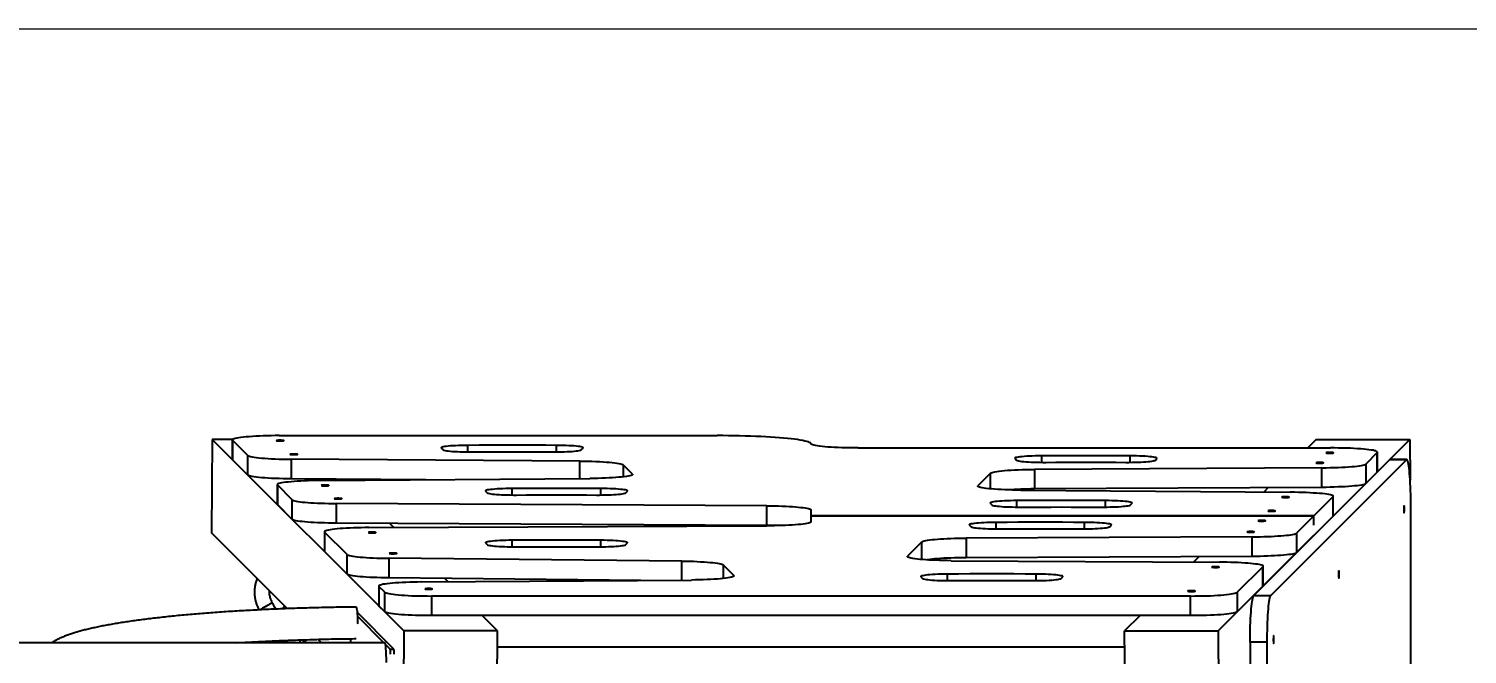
# Model space of a CAD drawing. Header units: millimetres. Extents: x -5052 to 3913, y -2721 to 2583.
# Drawn here: x 942 to 2474, y 416 to 1083 of the extents above; entities that cross this region are included whole.
import ezdxf

# ---------------------------------------------------------------- set-up
doc = ezdxf.new("R2010")
doc.units = ezdxf.units.MM
for name, color, linetype in [('DIKOM_ОБЪЕКТ', 7, 'Continuous'), ('DIKOM_РАЗМЕР_ЗОНА', 7, 'Continuous'), ('DIKOM_РАЗМЕР_ОБЪЕКТА', 7, 'Continuous')]:
    doc.layers.add(name, color=color, linetype=linetype)
doc.styles.add('style1', font='arial.ttf', dxfattribs={"width": 0.8})
doc.dimstyles.new('1-50', dxfattribs={"dimtxt": 300, "dimasz": 200, "dimexe": 100, "dimexo": 0, "dimgap": 100, "dimtad": 1, "dimdec": 0, "dimtxsty": 'style1', "dimcen": 0, "dimclrd": 7, "dimclre": 7, "dimadec": 1, "dimazin": 2, "dimtfac": 1, "dimtdec": 0, "dimtmove": 0, "dimatfit": 3, "dimfxl": 0, "dimlwd": 25, "dimlwe": 18, "dimarcsym": 0})

# ---------------------------------------------------------------- blocks, each defined once
blk = doc.blocks.new('*D2')
at = {"layer": 'Defpoints', "color": 0, "transparency": 16777216}
for p in [(455.8, 1082.7), (2412.7, -630.3), (3072.2, -630.3)]:
    blk.add_point(p, dxfattribs=at)
at = {"layer": 'DIKOM_РАЗМЕР_ОБЪЕКТА', "color": 7, "lineweight": 18, "transparency": 16777216}
for p, q in [((455.8, 1082.7), (3172.2, 1082.7)), ((2412.7, -630.3), (3172.2, -630.3))]:
    blk.add_line(p, q, dxfattribs=at)
at = {"layer": 'DIKOM_РАЗМЕР_ОБЪЕКТА', "color": 7, "lineweight": 25, "transparency": 16777216}
blk.add_line((3072.2, 882.7), (3072.2, -430.3), dxfattribs=at)
at = {"layer": 'DIKOM_РАЗМЕР_ОБЪЕКТА', "color": 7, "transparency": 16777216}
for points in [[(3038.9, 882.7), (3105.5, 882.7), (3072.2, 1082.7)], [(3038.9, -430.3), (3105.5, -430.3), (3072.2, -630.3)]]:
    blk.add_solid(points, dxfattribs=at)
at = {"layer": 'DIKOM_РАЗМЕР_ОБЪЕКТА', "color": 0, "transparency": 16777216, "insert": (2819, 226.2), "char_height": 300, "attachment_point": 5, "rotation": 90, "style": 'style1'}
blk.add_mtext('1700', dxfattribs=at)
blk = doc.blocks.new('*D3')
at = {"layer": 'Defpoints', "color": 0, "transparency": 16777216}
for p in [(-4246.9, 762), (3912.7, 255.5), (3912.7, -2621.2)]:
    blk.add_point(p, dxfattribs=at)
at = {"layer": 'DIKOM_РАЗМЕР_ЗОНА', "color": 7, "lineweight": 18, "transparency": 16777216}
for p, q in [((-4246.9, 762), (-4246.9, -2721.2)), ((3912.7, 255.5), (3912.7, -2721.2))]:
    blk.add_line(p, q, dxfattribs=at)
at = {"layer": 'DIKOM_РАЗМЕР_ЗОНА', "color": 7, "lineweight": 25, "transparency": 16777216}
blk.add_line((-4046.9, -2621.2), (3712.7, -2621.2), dxfattribs=at)
at = {"layer": 'DIKOM_РАЗМЕР_ЗОНА', "color": 7, "transparency": 16777216}
for points in [[(-4046.9, -2587.9), (-4046.9, -2654.6), (-4246.9, -2621.2)], [(3712.7, -2587.9), (3712.7, -2654.6), (3912.7, -2621.2)]]:
    blk.add_solid(points, dxfattribs=at)
at = {"layer": 'DIKOM_РАЗМЕР_ЗОНА', "color": 0, "transparency": 16777216, "insert": (-167.1, -2368.1), "char_height": 300, "attachment_point": 5, "style": 'style1'}
blk.add_mtext('8160', dxfattribs=at)

msp = doc.modelspace()

# ---------------------------------------------------------------- linework, layer by layer
at = {"layer": 'DIKOM_ОБЪЕКТ'}
for p, q in [((1137.4, 645), (1136.7, 545.4)), ((1341.5, 441), (1137.4, 645)), ((1159, 645), (1137.4, 645)), ((1158.8, 644.7), (1158.8, 623.8)), ((1175.4, 627.9), (1159, 644.3)), ((1159, 644.3), (1159, 623.4)), ((1208.8, 649.1), (1675.1, 649.1)), ((2412.7, 645), (2208.7, 441)), ((2313.1, 645), (2304.1, 636)), ((2313.1, 645), (2412.7, 645)), ((2412.7, 645), (2413, 601.6)), ((1381.3, 635.9), (1383, 634.2)), ((1409.7, 631.8), (1409.7, 638.7)), ((1504, 631.8), (1504, 638.7)), ((1530.7, 634.2), (1532.4, 635.9)), ((1825.1, 636), (2328.2, 636)), ((2378, 631.3), (2365.7, 618.9)), ((2378, 610.3), (2378, 631.3)), ((2378.2, 610.7), (2378.2, 631.6)), ((1159, 623.4), (1158.8, 623.8)), ((1175.4, 607), (1159, 623.4)), ((1175.4, 607), (1175.4, 627.9)), ((1528.9, 622), (1221.6, 624)), ((1221.6, 624), (1221.6, 603)), ((1528.9, 603.4), (1528.9, 622)), ((1584.9, 608.2), (1575.1, 618)), ((1575.1, 618), (1575.1, 605.2)), ((1992.3, 624.8), (1993.9, 623)), ((2319.1, 614.9), (2012.9, 613.2)), ((2012.9, 613.2), (2012.9, 592.3)), ((2020.7, 620.6), (2020.7, 627.6)), ((2114.9, 620.6), (2114.9, 627.6)), ((2141.7, 623), (2143.3, 624.8)), ((2391.1, 623.4), (2246.5, 478.8)), ((2409.1, 623.4), (2264.5, 478.8)), ((2319.1, 594), (2319.1, 614.9)), ((2365.7, 618.9), (2365.7, 598)), ((2391.1, 623.4), (2391.5, 623.6)), ((2409.1, 623.4), (2391.1, 623.4)), ((2409.4, 623.6), (2391.5, 623.6)), ((1364.8, 602.1), (1221.6, 603)), ((1252.3, 601.3), (1539.4, 603.5)), ((1280.6, 601.5), (1279.4, 602.7)), ((1584.9, 607.4), (1584.9, 608.2)), ((1966.3, 609.2), (1952.8, 595.7)), ((1966.3, 592.3), (1966.3, 609.2)), ((2378, 610.3), (2365.7, 598)), ((2378.2, 610.7), (2378, 610.3)), ((1206.6, 596.9), (1206.6, 576)), ((1222.6, 580.8), (1206.8, 596.6)), ((1206.8, 596.6), (1206.8, 575.6)), ((1428.4, 590), (1430.1, 588.2)), ((1456.9, 585.9), (1456.9, 592.8)), ((1551.1, 585.9), (1551.1, 592.8)), ((1577.9, 588.2), (1579.5, 590)), ((1952.8, 595.7), (1952.8, 595)), ((1998.3, 591), (2285.4, 588.8)), ((2319.1, 594), (2012.9, 592.3)), ((2261.8, 593.7), (2257.1, 589)), ((2330.9, 584.1), (2310.4, 563.7)), ((2330.9, 563.2), (2330.9, 584.1)), ((2331.1, 563.6), (2331.1, 584.5)), ((1206.8, 575.6), (1206.6, 576)), ((1222.6, 559.8), (1206.8, 575.6)), ((1222.6, 559.8), (1222.6, 580.8)), ((1728.1, 574.4), (1269.4, 576.8)), ((1269.4, 576.8), (1269.4, 555.9)), ((1728.1, 553.4), (1728.1, 574.4)), ((1775.1, 563.7), (1775.1, 570)), ((1965.9, 577.1), (1967.5, 575.4)), ((1994.3, 573), (1994.3, 579.9)), ((2088.5, 573), (2088.5, 579.9)), ((2115.3, 575.4), (2116.9, 577.1)), ((2413.8, 371.3), (2413.8, 573.6)), ((1728.1, 553.4), (1269.4, 555.9)), ((1304.3, 551.1), (1727.6, 553)), ((1330.8, 551.2), (1326.5, 555.6)), ((2310.4, 563.7), (1775.1, 563.7)), ((1775.1, 563.6), (1775.1, 563.7)), ((1775.1, 557.3), (1775.1, 563.6)), ((1775.1, 563.6), (2310.4, 563.6)), ((1943.7, 553.8), (1945.4, 552.1)), ((1972.1, 549.7), (1972.1, 556.7)), ((2066.4, 549.7), (2066.4, 556.7)), ((2093.1, 552.1), (2094.8, 553.8)), ((2310.4, 563.6), (2292.1, 545.3)), ((2330.9, 563.2), (2292.1, 524.4)), ((2310.4, 553.7), (2310.4, 563.7)), ((2310.4, 553.7), (2310.4, 563.6)), ((2310.4, 553.7), (2310.4, 553.7)), ((2310.4, 553.7), (2310.4, 553.7)), ((2331.1, 563.6), (2330.9, 563.2)), ((1217.3, 464.8), (1136.7, 545.4)), ((1256.8, 546.8), (1256.8, 525.8)), ((1281, 522.4), (1257, 546.4)), ((1257, 546.4), (1257, 525.5)), ((1456.9, 530.7), (1456.9, 537.6)), ((1551.1, 530.7), (1551.1, 537.6)), ((2244.9, 541.3), (1940.3, 540)), ((1940.3, 540), (1940.3, 519)), ((2244.9, 520.4), (2244.9, 541.3)), ((2292.1, 545.3), (2292.1, 524.4)), ((1281, 501.5), (1257, 525.5)), ((1281, 501.5), (1281, 522.4)), ((1428.4, 534.8), (1430.1, 533.1)), ((1577.9, 533.1), (1579.5, 534.8)), ((1893, 536), (1877.7, 520.7)), ((1893, 517.1), (1893, 536)), ((1637.3, 515.4), (1325.3, 518.4)), ((1325.3, 518.4), (1325.3, 497.5)), ((1637.3, 495.3), (1637.3, 515.4)), ((1693, 500.1), (1681.6, 511.5)), ((1681.6, 511.5), (1681.6, 496.9)), ((1877.7, 520.7), (1877.7, 519.9)), ((1924.2, 515.9), (2209.9, 514.3)), ((2244.9, 520.4), (1940.3, 519)), ((2188.2, 520.2), (2182.5, 514.4)), ((2256.3, 509.5), (2229, 482.2)), ((2256.3, 488.6), (2256.3, 509.5)), ((2256.5, 489), (2256.5, 509.9)), ((1593.8, 494.9), (1325.3, 497.5)), ((1360.4, 493.2), (1647.6, 495.3)), ((1388.7, 493.4), (1385.1, 496.9)), ((1693, 499.3), (1693, 500.1)), ((1892, 498.8), (1893.6, 497)), ((1920.4, 494.6), (1920.4, 501.6)), ((2014.7, 494.6), (2014.7, 501.6)), ((2041.4, 497), (2043.1, 498.8)), ((1314.7, 488.8), (1314.7, 467.9)), ((1321.1, 482.2), (1314.9, 488.4)), ((1314.9, 488.4), (1314.9, 467.5)), ((1321.1, 461.3), (1321.1, 482.2)), ((2179.2, 478.2), (1371, 478.2)), ((1371, 478.2), (1371, 457.3)), ((2179.2, 457.3), (2179.2, 478.2)), ((2256.3, 488.6), (2229, 461.3)), ((2229, 482.2), (2229, 461.3)), ((2246.5, 478.8), (2264.5, 478.8)), ((1330.8, 421.6), (1291.7, 461)), ((1314.9, 467.5), (1314.7, 467.9)), ((1321.1, 461.3), (1314.9, 467.5)), ((1320.1, 428.4), (1292, 456.7)), ((2179.2, 457.3), (1371, 457.3)), ((1441.1, 441), (1424.7, 457.3)), ((2125.4, 457.3), (2109, 441)), ((1199.9, 430.3), (1200.3, 428.4)), ((1253.7, 428.4), (1250, 432.1)), ((1252.3, 428.4), (1252.7, 429.4)), ((1284.5, 432.7), (1284.5, 429.2)), ((1284.5, 429.2), (1284.5, 428.4)), ((1341.5, 441), (1340.7, 341.3)), ((1441.1, 441), (1341.5, 441)), ((1440.4, 341.3), (1441.1, 441)), ((2109.8, 341.3), (2109, 441)), ((2109, 441), (2208.7, 441)), ((2208.7, 441), (2209.4, 341.3)), ((2260.5, 429), (2242.6, 429)), ((2242.6, 429), (2242.6, 310.4)), ((2260.5, 429), (2260.5, 310.4)), ((1321.1, 428.4), (-1655.3, 428.4)), ((1326.9, 421.6), (1321.8, 426.7)), ((1326.9, 421.6), (1330.8, 421.6)), ((2109.2, 423.9), (1441, 423.9))]:
    msp.add_line(p, q, dxfattribs=at)
at = {"layer": 'DIKOM_ОБЪЕКТ', "flags": 128}
for points in [[(1208.8, 649.1), (1204.5, 649.1), (1200.2, 649), (1195.9, 648.9), (1191.8, 648.8), (1187.7, 648.7), (1183.9, 648.5), (1180.2, 648.3), (1176.7, 648), (1173.5, 647.8), (1170.6, 647.5), (1167.9, 647.2), (1165.6, 646.9), (1163.5, 646.6), (1161.9, 646.2), (1160.6, 645.8), (1159.6, 645.5), (1159, 645.1), (1158.8, 644.7), (1159, 644.3)], [(1205.7, 643.8), (1205.9, 643.7), (1206.4, 643.6), (1207.2, 643.6), (1208.3, 643.5), (1209.4, 643.5), (1210.6, 643.5), (1211.7, 643.5), (1212.7, 643.6), (1213.3, 643.7), (1213.7, 643.8), (1213.7, 643.9), (1213.3, 644), (1212.7, 644.1), (1211.7, 644.1), (1210.6, 644.2), (1209.4, 644.2), (1208.3, 644.2), (1207.2, 644.1), (1206.4, 644), (1205.9, 643.9), (1205.7, 643.8)], [(1775.1, 640.4), (1774.9, 640.9), (1774.4, 641.4), (1773.4, 641.9), (1772.2, 642.4), (1770.6, 642.9), (1768.6, 643.4), (1766.3, 643.9), (1763.6, 644.4), (1760.7, 644.9), (1757.4, 645.3), (1753.8, 645.7), (1749.9, 646.1), (1745.8, 646.5), (1741.4, 646.9), (1736.8, 647.2), (1731.9, 647.5), (1726.8, 647.8), (1721.6, 648.1), (1716.1, 648.3), (1710.5, 648.5), (1704.8, 648.7), (1699, 648.8), (1693.1, 648.9), (1687.1, 649), (1681.1, 649.1), (1675.1, 649.1)], [(1220.4, 629.2), (1220.5, 629.1), (1221.1, 629), (1221.9, 628.9), (1222.9, 628.9), (1224.1, 628.9), (1225.2, 628.9), (1226.4, 628.9), (1227.3, 629), (1228, 629), (1228.3, 629.1), (1228.3, 629.3), (1228, 629.4), (1227.3, 629.4), (1226.4, 629.5), (1225.2, 629.5), (1224.1, 629.5), (1222.9, 629.5), (1221.9, 629.5), (1221.1, 629.4), (1220.5, 629.3), (1220.4, 629.2)], [(1409.7, 638.7), (1406.3, 638.7), (1403, 638.6), (1399.7, 638.5), (1396.6, 638.4), (1393.7, 638.2), (1391.1, 638.1), (1388.7, 637.8), (1386.5, 637.6), (1384.8, 637.4), (1383.3, 637.1), (1382.2, 636.8), (1381.5, 636.5), (1381.2, 636.2), (1381.3, 635.9)], [(1383, 634.2), (1383.4, 633.9), (1384.2, 633.6), (1385.4, 633.3), (1386.9, 633.1), (1388.6, 632.8), (1390.7, 632.6), (1393.1, 632.4), (1395.7, 632.2), (1398.5, 632.1), (1401.4, 632), (1404.6, 631.9), (1407.8, 631.8), (1411, 631.8), (1414.3, 631.8)], [(1504, 638.7), (1492.2, 638.8), (1480.4, 638.8), (1468.6, 638.8), (1456.9, 638.8), (1445.1, 638.8), (1433.3, 638.8), (1421.5, 638.8), (1409.7, 638.7)], [(1414.3, 631.8), (1425, 631.8), (1435.6, 631.8), (1446.2, 631.9), (1456.9, 631.9), (1467.5, 631.9), (1478.1, 631.8), (1488.7, 631.8), (1499.4, 631.8)], [(1499.4, 631.8), (1502.7, 631.8), (1505.9, 631.8), (1509.1, 631.9), (1512.3, 632), (1515.2, 632.1), (1518, 632.2), (1520.6, 632.4), (1523, 632.6), (1525.1, 632.8), (1526.8, 633.1), (1528.3, 633.3), (1529.5, 633.6), (1530.3, 633.9), (1530.7, 634.2)], [(1532.4, 635.9), (1532.5, 636.2), (1532.2, 636.5), (1531.5, 636.8), (1530.4, 637.1), (1528.9, 637.4), (1527.2, 637.6), (1525, 637.8), (1522.6, 638.1), (1520, 638.2), (1517.1, 638.4), (1514, 638.5), (1510.7, 638.6), (1507.4, 638.7), (1504, 638.7)], [(1825.1, 636), (1820.7, 636), (1816.4, 636.1), (1812.1, 636.1), (1808, 636.3), (1803.9, 636.4), (1800.1, 636.6), (1796.4, 636.8), (1792.9, 637), (1789.7, 637.3), (1786.8, 637.6), (1784.1, 637.9), (1781.8, 638.2), (1779.8, 638.5), (1778.1, 638.9), (1776.8, 639.2), (1775.8, 639.6), (1775.3, 640), (1775.1, 640.4)], [(2323.4, 630.8), (2323.5, 630.7), (2324.1, 630.6), (2324.9, 630.5), (2325.9, 630.4), (2327.1, 630.4), (2328.3, 630.4), (2329.4, 630.5), (2330.3, 630.5), (2331, 630.6), (2331.3, 630.7), (2331.3, 630.8), (2331, 630.9), (2330.3, 631), (2329.4, 631.1), (2328.3, 631.1), (2327.1, 631.1), (2325.9, 631.1), (2324.9, 631), (2324.1, 631), (2323.5, 630.9), (2323.4, 630.8)], [(2378, 631.3), (2378.2, 631.6), (2378, 632), (2377.5, 632.4), (2376.5, 632.8), (2375.2, 633.1), (2373.5, 633.5), (2371.5, 633.8), (2369.2, 634.1), (2366.5, 634.4), (2363.6, 634.7), (2360.4, 635), (2356.9, 635.2), (2353.2, 635.4), (2349.4, 635.6), (2345.3, 635.7), (2341.2, 635.8), (2336.9, 635.9), (2332.6, 636), (2328.2, 636)], [(1175.4, 627.9), (1176, 627.6), (1177, 627.2), (1178.3, 626.8), (1180, 626.5), (1182, 626.1), (1184.4, 625.8), (1187.1, 625.5), (1190.1, 625.2), (1193.4, 625), (1196.9, 624.7), (1200.7, 624.5), (1204.6, 624.3), (1208.7, 624.2), (1212.9, 624.1), (1217.2, 624), (1221.6, 624)], [(1528.9, 622), (1533.3, 622), (1537.6, 621.9), (1541.8, 621.8), (1545.9, 621.6), (1549.8, 621.5), (1553.6, 621.3), (1557.1, 621), (1560.3, 620.8), (1563.3, 620.5), (1566, 620.2), (1568.4, 619.9), (1570.5, 619.5), (1572.2, 619.2), (1573.5, 618.8), (1574.5, 618.4), (1575.1, 618)], [(1966.3, 609.2), (1966.9, 609.6), (1967.8, 610), (1969.2, 610.3), (1970.9, 610.7), (1973, 611), (1975.4, 611.4), (1978.1, 611.7), (1981.1, 611.9), (1984.4, 612.2), (1988, 612.4), (1991.8, 612.6), (1995.7, 612.8), (1999.8, 613), (2004.1, 613.1), (2008.4, 613.1), (2012.9, 613.2)], [(2020.7, 627.6), (2017.3, 627.6), (2013.9, 627.5), (2010.7, 627.4), (2007.6, 627.3), (2004.7, 627.1), (2002, 626.9), (1999.6, 626.7), (1997.5, 626.5), (1995.7, 626.2), (1994.2, 625.9), (1993.2, 625.7), (1992.5, 625.4), (1992.2, 625.1), (1992.3, 624.8)], [(1993.9, 623), (1994.3, 622.7), (1995.2, 622.5), (1996.3, 622.2), (1997.8, 621.9), (1999.6, 621.7), (2001.7, 621.5), (2004, 621.3), (2006.6, 621.1), (2009.4, 621), (2012.4, 620.8), (2015.5, 620.7), (2018.7, 620.7), (2022, 620.6), (2025.3, 620.6)], [(2114.9, 627.6), (2103.1, 627.6), (2091.3, 627.7), (2079.6, 627.7), (2067.8, 627.7), (2056, 627.7), (2044.2, 627.7), (2032.4, 627.6), (2020.7, 627.6)], [(2025.3, 620.6), (2035.9, 620.7), (2046.5, 620.7), (2057.1, 620.7), (2067.8, 620.7), (2078.4, 620.7), (2089, 620.7), (2099.7, 620.7), (2110.3, 620.6)], [(2110.3, 620.6), (2113.6, 620.6), (2116.9, 620.7), (2120.1, 620.7), (2123.2, 620.8), (2126.2, 621), (2129, 621.1), (2131.5, 621.3), (2133.9, 621.5), (2136, 621.7), (2137.8, 621.9), (2139.3, 622.2), (2140.4, 622.5), (2141.2, 622.7), (2141.7, 623)], [(2143.3, 624.8), (2143.4, 625.1), (2143.1, 625.4), (2142.4, 625.7), (2141.3, 625.9), (2139.9, 626.2), (2138.1, 626.5), (2136, 626.7), (2133.6, 626.9), (2130.9, 627.1), (2128, 627.3), (2124.9, 627.4), (2121.7, 627.5), (2118.3, 627.6), (2114.9, 627.6)], [(2312.7, 620.1), (2312.9, 620), (2313.4, 619.9), (2314.2, 619.9), (2315.3, 619.8), (2316.4, 619.8), (2317.6, 619.8), (2318.7, 619.8), (2319.7, 619.9), (2320.3, 620), (2320.7, 620.1), (2320.7, 620.2), (2320.3, 620.3), (2319.7, 620.4), (2318.7, 620.4), (2317.6, 620.5), (2316.4, 620.5), (2315.3, 620.5), (2314.2, 620.4), (2313.4, 620.3), (2312.9, 620.2), (2312.7, 620.1)], [(2319.1, 614.9), (2323.5, 614.9), (2327.8, 615), (2332.1, 615.1), (2336.2, 615.3), (2340.2, 615.4), (2344, 615.7), (2347.5, 615.9), (2350.8, 616.1), (2353.8, 616.4), (2356.6, 616.7), (2359, 617.1), (2361.1, 617.4), (2362.8, 617.7), (2364.1, 618.1), (2365.1, 618.5), (2365.7, 618.9)], [(2413.8, 573.6), (2413.8, 578), (2413.7, 582.3), (2413.6, 586.5), (2413.5, 590.7), (2413.4, 594.7), (2413.2, 598.6), (2413, 602.3), (2412.8, 605.7), (2412.5, 608.9), (2412.2, 611.9), (2411.9, 614.6), (2411.6, 616.9), (2411.3, 618.9), (2410.9, 620.6), (2410.6, 621.9), (2410.2, 622.8), (2409.8, 623.4), (2409.4, 623.6), (2409.1, 623.4)], [(1221.6, 603), (1217.2, 603.1), (1212.9, 603.2), (1208.7, 603.3), (1204.6, 603.4), (1200.7, 603.6), (1196.9, 603.8), (1193.4, 604), (1190.1, 604.3), (1187.1, 604.6), (1184.4, 604.9), (1182, 605.2), (1180, 605.5), (1178.3, 605.9), (1177, 606.3), (1176, 606.6), (1175.4, 607)], [(1252.3, 601.3), (1248, 601.2), (1243.7, 601.2), (1239.5, 601), (1235.5, 600.9), (1231.6, 600.7), (1228, 600.5), (1224.5, 600.3), (1221.3, 600), (1218.3, 599.7), (1215.7, 599.4), (1213.3, 599.1), (1211.3, 598.8), (1209.6, 598.4), (1208.3, 598.1), (1207.4, 597.7), (1206.8, 597.3), (1206.6, 596.9), (1206.8, 596.6)], [(1584.9, 608.2), (1585.1, 607.8), (1584.9, 607.4), (1584.3, 607), (1583.4, 606.7), (1582.1, 606.3), (1580.4, 606), (1578.4, 605.6), (1576, 605.3), (1573.4, 605), (1570.4, 604.7), (1567.2, 604.5), (1563.8, 604.2), (1560.1, 604), (1556.2, 603.9), (1552.2, 603.7), (1548, 603.6), (1543.8, 603.5), (1539.4, 603.5)], [(2365.7, 598), (2365.1, 597.6), (2364.1, 597.2), (2362.8, 596.8), (2361.1, 596.5), (2359, 596.1), (2356.6, 595.8), (2353.8, 595.5), (2350.8, 595.2), (2347.5, 595), (2344, 594.7), (2340.2, 594.5), (2336.2, 594.4), (2332.1, 594.2), (2327.8, 594.1), (2323.5, 594), (2319.1, 594)], [(1253.5, 596.1), (1253.7, 595.9), (1254.2, 595.9), (1255, 595.8), (1256, 595.7), (1257.2, 595.7), (1258.4, 595.7), (1259.5, 595.8), (1260.4, 595.8), (1261.1, 595.9), (1261.5, 596), (1261.5, 596.1), (1261.1, 596.2), (1260.4, 596.3), (1259.5, 596.4), (1258.4, 596.4), (1257.2, 596.4), (1256, 596.4), (1255, 596.3), (1254.2, 596.2), (1253.7, 596.2), (1253.5, 596.1)], [(1267.5, 582), (1267.7, 581.9), (1268.2, 581.8), (1269, 581.7), (1270.1, 581.7), (1271.2, 581.7), (1272.4, 581.7), (1273.5, 581.7), (1274.5, 581.8), (1275.1, 581.9), (1275.5, 582), (1275.5, 582.1), (1275.1, 582.2), (1274.5, 582.3), (1273.5, 582.3), (1272.4, 582.4), (1271.2, 582.4), (1270.1, 582.3), (1269, 582.3), (1268.2, 582.2), (1267.7, 582.1), (1267.5, 582)], [(1456.9, 592.8), (1453.4, 592.8), (1450.1, 592.7), (1446.8, 592.6), (1443.8, 592.5), (1440.9, 592.3), (1438.2, 592.1), (1435.8, 591.9), (1433.7, 591.7), (1431.9, 591.4), (1430.4, 591.2), (1429.4, 590.9), (1428.7, 590.6), (1428.4, 590.3), (1428.4, 590)], [(1430.1, 588.2), (1430.5, 588), (1431.3, 587.7), (1432.5, 587.4), (1434, 587.2), (1435.8, 586.9), (1437.9, 586.7), (1440.2, 586.5), (1442.8, 586.3), (1445.6, 586.2), (1448.6, 586), (1451.7, 585.9), (1454.9, 585.9), (1458.2, 585.8), (1461.4, 585.8)], [(1551.1, 592.8), (1539.3, 592.8), (1527.5, 592.9), (1515.8, 592.9), (1504, 592.9), (1492.2, 592.9), (1480.4, 592.9), (1468.6, 592.8), (1456.9, 592.8)], [(1461.4, 585.8), (1472.1, 585.9), (1482.7, 585.9), (1493.3, 585.9), (1504, 585.9), (1514.6, 585.9), (1525.2, 585.9), (1535.9, 585.9), (1546.5, 585.8)], [(1546.5, 585.8), (1549.8, 585.8), (1553.1, 585.9), (1556.3, 585.9), (1559.4, 586), (1562.3, 586.2), (1565.1, 586.3), (1567.7, 586.5), (1570.1, 586.7), (1572.2, 586.9), (1574, 587.2), (1575.4, 587.4), (1576.6, 587.7), (1577.4, 588), (1577.9, 588.2)], [(1579.5, 590), (1579.6, 590.3), (1579.3, 590.6), (1578.6, 590.9), (1577.5, 591.2), (1576.1, 591.4), (1574.3, 591.7), (1572.2, 591.9), (1569.8, 592.1), (1567.1, 592.3), (1564.2, 592.5), (1561.1, 592.6), (1557.9, 592.7), (1554.5, 592.8), (1551.1, 592.8)], [(1998.3, 591), (1993.9, 591), (1989.7, 591.1), (1985.5, 591.2), (1981.5, 591.4), (1977.6, 591.6), (1973.9, 591.8), (1970.5, 592), (1967.2, 592.3), (1964.3, 592.5), (1961.6, 592.8), (1959.3, 593.2), (1957.3, 593.5), (1955.6, 593.8), (1954.3, 594.2), (1953.4, 594.6), (1952.8, 595), (1952.6, 595.3), (1952.8, 595.7)], [(2276.2, 583.6), (2276.4, 583.5), (2276.9, 583.4), (2277.7, 583.3), (2278.7, 583.3), (2279.9, 583.2), (2281.1, 583.2), (2282.2, 583.3), (2283.1, 583.3), (2283.8, 583.4), (2284.1, 583.5), (2284.1, 583.6), (2283.8, 583.7), (2283.1, 583.8), (2282.2, 583.9), (2281.1, 583.9), (2279.9, 583.9), (2278.7, 583.9), (2277.7, 583.9), (2276.9, 583.8), (2276.4, 583.7), (2276.2, 583.6)], [(2330.9, 584.1), (2331.1, 584.5), (2330.9, 584.9), (2330.3, 585.2), (2329.4, 585.6), (2328.1, 586), (2326.4, 586.3), (2324.4, 586.7), (2322, 587), (2319.4, 587.3), (2316.4, 587.6), (2313.2, 587.8), (2309.7, 588), (2306.1, 588.2), (2302.2, 588.4), (2298.2, 588.6), (2294, 588.7), (2289.7, 588.8), (2285.4, 588.8)], [(1222.6, 580.8), (1223.1, 580.4), (1224, 580), (1225.3, 579.7), (1226.8, 579.4), (1228.7, 579), (1230.9, 578.7), (1233.3, 578.4), (1236.1, 578.1), (1239.1, 577.9), (1242.3, 577.7), (1245.7, 577.5), (1249.4, 577.3), (1253.2, 577.1), (1257.1, 577), (1261.1, 576.9), (1265.2, 576.8), (1269.4, 576.8)], [(1728.1, 574.4), (1732.3, 574.3), (1736.4, 574.3), (1740.4, 574.2), (1744.4, 574), (1748.2, 573.9), (1751.8, 573.7), (1755.3, 573.5), (1758.5, 573.3), (1761.5, 573), (1764.2, 572.7), (1766.7, 572.4), (1768.9, 572.1), (1770.7, 571.8), (1772.3, 571.4), (1773.5, 571.1), (1774.4, 570.7), (1774.9, 570.4), (1775.1, 570)], [(1994.3, 579.9), (1990.9, 579.9), (1987.5, 579.8), (1984.3, 579.7), (1981.2, 579.6), (1978.3, 579.4), (1975.6, 579.2), (1973.2, 579), (1971.1, 578.8), (1969.3, 578.5), (1967.9, 578.3), (1966.8, 578), (1966.1, 577.7), (1965.8, 577.4), (1965.9, 577.1)], [(1967.5, 575.4), (1968, 575.1), (1968.8, 574.8), (1969.9, 574.5), (1971.4, 574.3), (1973.2, 574), (1975.3, 573.8), (1977.7, 573.6), (1980.2, 573.4), (1983, 573.3), (1986, 573.2), (1989.1, 573.1), (1992.3, 573), (1995.6, 573), (1998.9, 573)], [(2088.5, 579.9), (2076.8, 580), (2065, 580), (2053.2, 580), (2041.4, 580), (2029.6, 580), (2017.9, 580), (2006.1, 580), (1994.3, 579.9)], [(1998.9, 573), (2009.5, 573), (2020.2, 573), (2030.8, 573), (2041.4, 573.1), (2052.1, 573), (2062.7, 573), (2073.3, 573), (2083.9, 573)], [(2083.9, 573), (2087.2, 573), (2090.5, 573), (2093.7, 573.1), (2096.8, 573.2), (2099.8, 573.3), (2102.6, 573.4), (2105.2, 573.6), (2107.5, 573.8), (2109.6, 574), (2111.4, 574.3), (2112.9, 574.5), (2114, 574.8), (2114.9, 575.1), (2115.3, 575.4)], [(2116.9, 577.1), (2117, 577.4), (2116.7, 577.7), (2116, 578), (2115, 578.3), (2113.5, 578.5), (2111.7, 578.8), (2109.6, 579), (2107.2, 579.2), (2104.5, 579.4), (2101.6, 579.6), (2098.5, 579.7), (2095.3, 579.8), (2091.9, 579.9), (2088.5, 579.9)], [(2261.5, 568.9), (2261.7, 568.8), (2262.2, 568.7), (2263, 568.6), (2264, 568.6), (2265.2, 568.5), (2266.4, 568.5), (2267.5, 568.6), (2268.4, 568.6), (2269.1, 568.7), (2269.4, 568.8), (2269.4, 568.9), (2269.1, 569), (2268.4, 569.1), (2267.5, 569.2), (2266.4, 569.2), (2265.2, 569.2), (2264, 569.2), (2263, 569.2), (2262.2, 569.1), (2261.7, 569), (2261.5, 568.9)], [(2406.6, 574.8), (2406.5, 574.6), (2406.4, 574.1), (2406.3, 573.3), (2406.3, 572.2), (2406.2, 571.1), (2406.3, 569.9), (2406.3, 568.8), (2406.4, 567.8), (2406.4, 567.2), (2406.5, 566.8), (2406.6, 566.8), (2406.7, 567.2), (2406.8, 567.8), (2406.9, 568.8), (2406.9, 569.9), (2406.9, 571.1), (2406.9, 572.2), (2406.9, 573.3), (2406.8, 574.1), (2406.7, 574.6), (2406.6, 574.8)], [(1269.4, 555.9), (1265.2, 555.9), (1261.1, 556), (1257.1, 556.1), (1253.2, 556.2), (1249.4, 556.3), (1245.7, 556.5), (1242.3, 556.7), (1239.1, 557), (1236.1, 557.2), (1233.3, 557.5), (1230.9, 557.8), (1228.7, 558.1), (1226.8, 558.4), (1225.3, 558.8), (1224, 559.1), (1223.1, 559.5), (1222.6, 559.8)], [(1775.1, 557.3), (1774.9, 557), (1774.4, 556.6), (1773.5, 556.2), (1772.3, 555.9), (1770.7, 555.6), (1768.8, 555.2), (1766.6, 554.9), (1764.1, 554.6), (1761.3, 554.3), (1758.3, 554.1), (1755, 553.8), (1751.5, 553.6), (1747.9, 553.5), (1744, 553.3), (1740, 553.2), (1736, 553.1), (1731.8, 553), (1727.6, 553)], [(1741.3, 553.2), (1740.4, 553.2), (1736.4, 553.3), (1732.3, 553.4), (1728.1, 553.4)], [(1972.1, 556.7), (1968.7, 556.6), (1965.4, 556.6), (1962.1, 556.5), (1959, 556.3), (1956.1, 556.2), (1953.5, 556), (1951.1, 555.8), (1948.9, 555.5), (1947.2, 555.3), (1945.7, 555), (1944.6, 554.7), (1943.9, 554.4), (1943.6, 554.1), (1943.7, 553.8)], [(1945.4, 552.1), (1945.8, 551.8), (1946.6, 551.5), (1947.8, 551.3), (1949.3, 551), (1951, 550.8), (1953.1, 550.6), (1955.5, 550.4), (1958.1, 550.2), (1960.9, 550), (1963.8, 549.9), (1967, 549.8), (1970.2, 549.7), (1973.4, 549.7), (1976.7, 549.7)], [(2066.4, 556.7), (2054.6, 556.7), (2042.8, 556.8), (2031, 556.8), (2019.2, 556.8), (2007.5, 556.8), (1995.7, 556.8), (1983.9, 556.7), (1972.1, 556.7)], [(2061.8, 549.7), (2065.1, 549.7), (2068.3, 549.7), (2071.5, 549.8), (2074.7, 549.9), (2077.6, 550), (2080.4, 550.2), (2083, 550.4), (2085.4, 550.6), (2087.5, 550.8), (2089.2, 551), (2090.7, 551.3), (2091.9, 551.5), (2092.7, 551.8), (2093.1, 552.1)], [(2094.8, 553.8), (2094.9, 554.1), (2094.6, 554.4), (2093.9, 554.7), (2092.8, 555), (2091.3, 555.3), (2089.6, 555.5), (2087.4, 555.8), (2085, 556), (2082.4, 556.2), (2079.5, 556.3), (2076.4, 556.5), (2073.1, 556.6), (2069.8, 556.6), (2066.4, 556.7)], [(2251, 558.4), (2251.2, 558.3), (2251.7, 558.2), (2252.5, 558.1), (2253.6, 558.1), (2254.7, 558.1), (2255.9, 558.1), (2257, 558.1), (2257.9, 558.2), (2258.6, 558.3), (2259, 558.4), (2259, 558.5), (2258.6, 558.6), (2257.9, 558.7), (2257, 558.7), (2255.9, 558.8), (2254.7, 558.8), (2253.6, 558.7), (2252.5, 558.7), (2251.7, 558.6), (2251.2, 558.5), (2251, 558.4)], [(1304.3, 551.1), (1300.1, 551.1), (1295.9, 551), (1291.8, 550.9), (1287.8, 550.8), (1284, 550.6), (1280.3, 550.5), (1276.8, 550.3), (1273.6, 550), (1270.5, 549.8), (1267.7, 549.5), (1265.2, 549.2), (1263, 548.9), (1261.2, 548.5), (1259.6, 548.2), (1258.4, 547.8), (1257.5, 547.5), (1257, 547.1), (1256.8, 546.8), (1257, 546.4)], [(1303.7, 545.9), (1303.8, 545.8), (1304.4, 545.7), (1305.2, 545.6), (1306.2, 545.6), (1307.4, 545.5), (1308.6, 545.5), (1309.7, 545.6), (1310.6, 545.7), (1311.3, 545.7), (1311.6, 545.8), (1311.6, 545.9), (1311.3, 546), (1310.6, 546.1), (1309.7, 546.2), (1308.6, 546.2), (1307.4, 546.2), (1306.2, 546.2), (1305.2, 546.2), (1304.4, 546.1), (1303.8, 546), (1303.7, 545.9)], [(1456.9, 537.6), (1453.4, 537.6), (1450.1, 537.5), (1446.8, 537.4), (1443.8, 537.3), (1440.9, 537.1), (1438.2, 536.9), (1435.8, 536.7), (1433.7, 536.5), (1431.9, 536.2), (1430.4, 536), (1429.4, 535.7), (1428.7, 535.4), (1428.4, 535.1), (1428.4, 534.8)], [(1551.1, 537.6), (1539.3, 537.7), (1527.5, 537.7), (1515.8, 537.7), (1504, 537.7), (1492.2, 537.7), (1480.4, 537.7), (1468.6, 537.7), (1456.9, 537.6)], [(1579.5, 534.8), (1579.6, 535.1), (1579.3, 535.4), (1578.6, 535.7), (1577.5, 536), (1576.1, 536.2), (1574.3, 536.5), (1572.2, 536.7), (1569.8, 536.9), (1567.1, 537.1), (1564.2, 537.3), (1561.1, 537.4), (1557.9, 537.5), (1554.5, 537.6), (1551.1, 537.6)], [(1893, 536), (1893.6, 536.3), (1894.5, 536.7), (1895.7, 537.1), (1897.3, 537.4), (1899.2, 537.7), (1901.4, 538), (1903.9, 538.3), (1906.7, 538.6), (1909.7, 538.9), (1912.9, 539.1), (1916.4, 539.3), (1920.1, 539.5), (1923.9, 539.6), (1927.9, 539.8), (1931.9, 539.9), (1936.1, 539.9), (1940.3, 540)], [(1976.7, 549.7), (1987.4, 549.8), (1998, 549.8), (2008.6, 549.8), (2019.2, 549.8), (2029.9, 549.8), (2040.5, 549.8), (2051.1, 549.8), (2061.8, 549.7)], [(2239.2, 546.6), (2239.3, 546.5), (2239.9, 546.4), (2240.7, 546.3), (2241.7, 546.2), (2242.9, 546.2), (2244.1, 546.2), (2245.2, 546.3), (2246.1, 546.3), (2246.8, 546.4), (2247.1, 546.5), (2247.1, 546.6), (2246.8, 546.7), (2246.1, 546.8), (2245.2, 546.9), (2244.1, 546.9), (2242.9, 546.9), (2241.7, 546.9), (2240.7, 546.8), (2239.9, 546.8), (2239.3, 546.7), (2239.2, 546.6)], [(2244.9, 541.3), (2249.1, 541.4), (2253.2, 541.4), (2257.3, 541.5), (2261.2, 541.6), (2265.1, 541.8), (2268.7, 542), (2272.2, 542.2), (2275.5, 542.4), (2278.5, 542.7), (2281.3, 543), (2283.8, 543.2), (2286, 543.6), (2287.9, 543.9), (2289.4, 544.2), (2290.7, 544.6), (2291.6, 544.9), (2292.1, 545.3)], [(1257, 525.5), (1256.8, 525.8), (1256.8, 525.8)], [(1281, 522.4), (1281.5, 522), (1282.5, 521.6), (1283.7, 521.3), (1285.4, 520.9), (1287.3, 520.6), (1289.6, 520.3), (1292.2, 520), (1295, 519.7), (1298.2, 519.5), (1301.5, 519.2), (1305.1, 519), (1308.9, 518.8), (1312.8, 518.7), (1316.9, 518.6), (1321.1, 518.5), (1325.3, 518.4)], [(1325.9, 523.7), (1326.1, 523.6), (1326.6, 523.5), (1327.4, 523.4), (1328.4, 523.3), (1329.6, 523.3), (1330.8, 523.3), (1331.9, 523.4), (1332.8, 523.4), (1333.5, 523.5), (1333.9, 523.6), (1333.9, 523.7), (1333.5, 523.8), (1332.8, 523.9), (1331.9, 524), (1330.8, 524), (1329.6, 524), (1328.4, 524), (1327.4, 523.9), (1326.6, 523.9), (1326.1, 523.8), (1325.9, 523.7)], [(1430.1, 533.1), (1430.5, 532.8), (1431.3, 532.5), (1432.5, 532.2), (1434, 532), (1435.8, 531.7), (1437.9, 531.5), (1440.2, 531.3), (1442.8, 531.1), (1445.6, 531), (1448.6, 530.9), (1451.7, 530.8), (1454.9, 530.7), (1458.2, 530.7), (1461.4, 530.7)], [(1461.4, 530.7), (1472.1, 530.7), (1482.7, 530.7), (1493.3, 530.7), (1504, 530.8), (1514.6, 530.7), (1525.2, 530.7), (1535.9, 530.7), (1546.5, 530.7)], [(1546.5, 530.7), (1549.8, 530.7), (1553.1, 530.7), (1556.3, 530.8), (1559.4, 530.9), (1562.3, 531), (1565.1, 531.1), (1567.7, 531.3), (1570.1, 531.5), (1572.2, 531.7), (1574, 532), (1575.4, 532.2), (1576.6, 532.5), (1577.4, 532.8), (1577.9, 533.1)], [(2292.1, 524.4), (2291.6, 524), (2290.7, 523.7), (2289.4, 523.3), (2287.9, 523), (2286, 522.6), (2283.8, 522.3), (2281.3, 522), (2278.5, 521.8), (2275.5, 521.5), (2272.2, 521.3), (2268.7, 521.1), (2265.1, 520.9), (2261.2, 520.7), (2257.3, 520.6), (2253.2, 520.5), (2249.1, 520.4), (2244.9, 520.4)], [(1637.3, 515.4), (1641.5, 515.4), (1645.7, 515.3), (1649.8, 515.2), (1653.7, 515), (1657.5, 514.8), (1661.1, 514.6), (1664.4, 514.4), (1667.6, 514.1), (1670.4, 513.9), (1673, 513.6), (1675.3, 513.3), (1677.2, 512.9), (1678.9, 512.6), (1680.1, 512.2), (1681.1, 511.9), (1681.6, 511.5)], [(1924.2, 515.9), (1920, 516), (1915.9, 516.1), (1911.9, 516.2), (1908, 516.3), (1904.2, 516.4), (1900.6, 516.6), (1897.2, 516.8), (1894, 517.1), (1891, 517.3), (1888.3, 517.6), (1885.8, 517.9), (1883.6, 518.2), (1881.8, 518.5), (1880.3, 518.9), (1879.1, 519.2), (1878.2, 519.6), (1877.7, 519.9), (1877.6, 520.3), (1877.7, 520.7)], [(1940.3, 519), (1936.1, 519), (1931.9, 518.9), (1927.9, 518.8), (1923.9, 518.7), (1920.1, 518.6), (1916.4, 518.4), (1912.9, 518.2), (1909.7, 517.9), (1906.7, 517.7), (1903.9, 517.4), (1901.4, 517.1), (1899.2, 516.8), (1898.7, 516.7)], [(2201.6, 509), (2201.8, 508.9), (2202.3, 508.8), (2203.1, 508.8), (2204.2, 508.7), (2205.3, 508.7), (2206.5, 508.7), (2207.6, 508.7), (2208.6, 508.8), (2209.2, 508.9), (2209.6, 509), (2209.6, 509.1), (2209.2, 509.2), (2208.6, 509.3), (2207.6, 509.3), (2206.5, 509.4), (2205.3, 509.4), (2204.2, 509.4), (2203.1, 509.3), (2202.3, 509.2), (2201.8, 509.1), (2201.6, 509)], [(2256.3, 509.5), (2256.5, 509.9), (2256.4, 510.3), (2255.9, 510.6), (2255, 511), (2253.8, 511.3), (2252.3, 511.7), (2250.4, 512), (2248.3, 512.3), (2245.8, 512.6), (2243.1, 512.9), (2240.1, 513.2), (2236.9, 513.4), (2233.5, 513.6), (2229.9, 513.8), (2226.1, 513.9), (2222.2, 514.1), (2218.1, 514.2), (2214, 514.2), (2209.9, 514.3)], [(1325.3, 497.5), (1321.1, 497.6), (1316.9, 497.7), (1312.8, 497.8), (1308.9, 497.9), (1305.1, 498.1), (1301.5, 498.3), (1298.2, 498.5), (1295, 498.8), (1292.2, 499.1), (1289.6, 499.4), (1287.3, 499.7), (1285.4, 500), (1283.7, 500.4), (1282.5, 500.7), (1281.5, 501.1), (1281, 501.5)], [(1360.4, 493.2), (1356.1, 493.1), (1351.8, 493), (1347.7, 492.9), (1343.6, 492.8), (1339.8, 492.6), (1336.1, 492.4), (1332.6, 492.2), (1329.4, 491.9), (1326.4, 491.6), (1323.8, 491.3), (1321.4, 491), (1319.4, 490.7), (1317.8, 490.3), (1316.4, 489.9), (1315.5, 489.6), (1314.9, 489.2), (1314.7, 488.8), (1314.9, 488.4)], [(1693, 500.1), (1693.2, 499.7), (1693, 499.3), (1692.5, 498.9), (1691.5, 498.6), (1690.2, 498.2), (1688.5, 497.8), (1686.5, 497.5), (1684.2, 497.2), (1681.5, 496.9), (1678.6, 496.6), (1675.3, 496.3), (1671.9, 496.1), (1668.2, 495.9), (1664.3, 495.7), (1660.3, 495.6), (1656.1, 495.5), (1651.9, 495.4), (1647.6, 495.3)], [(1920.4, 501.6), (1917, 501.5), (1913.7, 501.5), (1910.4, 501.4), (1907.3, 501.3), (1904.4, 501.1), (1901.7, 500.9), (1899.3, 500.7), (1897.2, 500.5), (1895.4, 500.2), (1894, 499.9), (1892.9, 499.6), (1892.2, 499.3), (1891.9, 499), (1892, 498.8)], [(1893.6, 497), (1894.1, 496.7), (1894.9, 496.4), (1896.1, 496.2), (1897.5, 495.9), (1899.3, 495.7), (1901.4, 495.5), (1903.8, 495.3), (1906.4, 495.1), (1909.2, 494.9), (1912.1, 494.8), (1915.2, 494.7), (1918.5, 494.7), (1921.7, 494.6), (1925, 494.6)], [(2014.7, 501.6), (2002.9, 501.6), (1991.1, 501.7), (1979.3, 501.7), (1967.5, 501.7), (1955.7, 501.7), (1944, 501.7), (1932.2, 501.6), (1920.4, 501.6)], [(1925, 494.6), (1935.6, 494.7), (1946.3, 494.7), (1956.9, 494.7), (1967.5, 494.7), (1978.2, 494.7), (1988.8, 494.7), (1999.4, 494.7), (2010.1, 494.6)], [(2010.1, 494.6), (2013.3, 494.6), (2016.6, 494.7), (2019.8, 494.7), (2022.9, 494.8), (2025.9, 494.9), (2028.7, 495.1), (2031.3, 495.3), (2033.7, 495.5), (2035.7, 495.7), (2037.5, 495.9), (2039, 496.2), (2040.2, 496.4), (2041, 496.7), (2041.4, 497)], [(2043.1, 498.8), (2043.1, 499), (2042.8, 499.3), (2042.1, 499.6), (2041.1, 499.9), (2039.6, 500.2), (2037.8, 500.5), (2035.7, 500.7), (2033.3, 500.9), (2030.6, 501.1), (2027.7, 501.3), (2024.7, 501.4), (2021.4, 501.5), (2018.1, 501.5), (2014.7, 501.6)], [(2337.1, 505.3), (2337, 505.1), (2336.9, 504.6), (2336.9, 503.8), (2336.8, 502.8), (2336.8, 501.6), (2336.8, 500.4), (2336.8, 499.3), (2336.9, 498.4), (2337, 497.7), (2337.1, 497.3), (2337.2, 497.3), (2337.3, 497.7), (2337.4, 498.4), (2337.4, 499.3), (2337.5, 500.4), (2337.5, 501.6), (2337.5, 502.8), (2337.4, 503.8), (2337.3, 504.6), (2337.2, 505.1), (2337.1, 505.3)], [(1321.1, 482.2), (1321.7, 481.8), (1322.7, 481.5), (1324, 481.1), (1325.6, 480.8), (1327.7, 480.4), (1330, 480.1), (1332.7, 479.8), (1335.6, 479.5), (1338.8, 479.3), (1342.3, 479), (1346, 478.8), (1349.8, 478.6), (1353.9, 478.5), (1358, 478.4), (1362.3, 478.3), (1366.6, 478.3), (1371, 478.2)], [(1363.8, 485.8), (1364, 485.7), (1364.5, 485.6), (1365.3, 485.5), (1366.3, 485.4), (1367.5, 485.4), (1368.7, 485.4), (1369.8, 485.5), (1370.7, 485.5), (1371.4, 485.6), (1371.7, 485.7), (1371.7, 485.8), (1371.4, 485.9), (1370.7, 486), (1369.8, 486.1), (1368.7, 486.1), (1367.5, 486.1), (1366.3, 486.1), (1365.3, 486), (1364.5, 486), (1364, 485.9), (1363.8, 485.8)], [(2176.1, 483.5), (2176.3, 483.4), (2176.8, 483.3), (2177.6, 483.2), (2178.6, 483.1), (2179.8, 483.1), (2181, 483.1), (2182.1, 483.2), (2183, 483.2), (2183.7, 483.3), (2184, 483.4), (2184, 483.5), (2183.7, 483.6), (2183, 483.7), (2182.1, 483.8), (2181, 483.8), (2179.8, 483.8), (2178.6, 483.8), (2177.6, 483.7), (2176.8, 483.7), (2176.3, 483.6), (2176.1, 483.5)], [(2179.2, 478.2), (2183.6, 478.3), (2187.9, 478.3), (2192.1, 478.4), (2196.3, 478.5), (2200.3, 478.6), (2204.2, 478.8), (2207.9, 479), (2211.3, 479.3), (2214.6, 479.5), (2217.5, 479.8), (2220.2, 480.1), (2222.5, 480.4), (2224.5, 480.8), (2226.2, 481.1), (2227.5, 481.5), (2228.4, 481.8), (2229, 482.2)], [(2242.6, 429), (2242.6, 433.4), (2242.6, 437.7), (2242.7, 442), (2242.8, 446.1), (2243, 450.1), (2243.1, 454), (2243.3, 457.7), (2243.6, 461.2), (2243.8, 464.4), (2244.1, 467.3), (2244.4, 470), (2244.7, 472.3), (2245.1, 474.3), (2245.4, 476), (2245.8, 477.3), (2246.2, 478.3), (2246.5, 478.8)], [(2256.5, 489), (2256.5, 489), (2256.3, 488.6)], [(2264.5, 478.8), (2264.1, 478.3), (2263.7, 477.3), (2263.4, 476), (2263, 474.3), (2262.7, 472.3), (2262.3, 470), (2262, 467.3), (2261.8, 464.4), (2261.5, 461.2), (2261.3, 457.7), (2261.1, 454), (2260.9, 450.1), (2260.7, 446.1), (2260.6, 442), (2260.5, 437.7), (2260.5, 433.4), (2260.5, 429)], [(1201.3, 471.4), (1201.2, 471.3), (1200.9, 471), (1200.3, 470.6), (1199.4, 470), (1198.2, 469.3), (1196.9, 468.5), (1195.4, 467.6), (1193.9, 466.8), (1192.4, 465.9), (1191.1, 465.2), (1189.8, 464.5), (1188.8, 464), (1188, 463.6), (1187.6, 463.4), (1187.4, 463.4)], [(1290.6, 466.5), (1290.8, 466.4), (1291, 465.9), (1291.2, 465.1), (1291.4, 463.9), (1291.6, 462.5), (1291.8, 460.8), (1291.9, 458.8), (1292, 456.6), (1292.1, 454.3), (1292.2, 451.9), (1292.2, 449.5), (1292.3, 448.6)], [(1371, 457.3), (1366.6, 457.3), (1362.3, 457.4), (1358, 457.5), (1353.9, 457.6), (1349.8, 457.7), (1346, 457.9), (1342.3, 458.1), (1338.8, 458.3), (1335.6, 458.6), (1332.7, 458.9), (1330, 459.2), (1327.7, 459.5), (1325.6, 459.8), (1324, 460.2), (1322.7, 460.6), (1321.7, 460.9), (1321.1, 461.3)], [(2229, 461.3), (2228.4, 460.9), (2227.5, 460.6), (2226.2, 460.2), (2224.5, 459.8), (2222.5, 459.5), (2220.2, 459.2), (2217.5, 458.9), (2214.6, 458.6), (2211.3, 458.3), (2207.9, 458.1), (2204.2, 457.9), (2200.3, 457.7), (2196.3, 457.6), (2192.1, 457.5), (2187.9, 457.4), (2183.6, 457.3), (2179.2, 457.3)], [(2267.7, 435.8), (2267.6, 435.7), (2267.5, 435.1), (2267.4, 434.3), (2267.4, 433.3), (2267.3, 432.1), (2267.3, 431), (2267.4, 429.8), (2267.4, 428.9), (2267.5, 428.2), (2267.6, 427.9), (2267.7, 427.9), (2267.8, 428.2), (2267.9, 428.9), (2268, 429.8), (2268, 431), (2268, 432.1), (2268, 433.3), (2267.9, 434.3), (2267.9, 435.1), (2267.8, 435.7), (2267.7, 435.8)]]:
    msp.add_lwpolyline(points, dxfattribs=at)
at = {"layer": 'DIKOM_ОБЪЕКТ'}
for centre, radius, start, end in [((2013.7, 152.5), 439.8, 90.1133, 93.8275), ((1203.2, 455.8), 29.3, 290.7697, 302.4215), ((1307.8, 417.5), 19.5, 356.1857, 12.1748), ((1311.8, 417.5), 19.5, 356.1717, 12.1888)]:
    msp.add_arc(centre, radius, start, end, dxfattribs=at)
msp.add_ellipse((1321.1, 407.4), major_axis=(0, 21), ratio=0.087489, start_param=4.712389, end_param=6.283185, dxfattribs=at)
for points, knots in [([(1185.3, 496.8), (1185.1, 496.4), (1184.4, 495), (1183.6, 492.3), (1182.9, 488.9), (1182.4, 485.5), (1182.3, 482), (1182.5, 478.6), (1183, 475.1), (1183.8, 471.7), (1184.9, 468.5), (1186.2, 465.7), (1187.1, 464.1), (1187.4, 463.4)], [0, 0, 0, 0, 0.0380532, 0.1380219, 0.2379993, 0.3379813, 0.4379687, 0.5379592, 0.6379517, 0.7379431, 0.8379317, 0.9379177, 1, 1, 1, 1]), ([(1201.3, 471.4), (1201.1, 471.7), (1200.5, 472.8), (1199.6, 474.8), (1198.9, 477.4), (1198.5, 480), (1198.3, 482.1), (1198.4, 483.3), (1198.4, 483.6)], [0, 0, 0, 0, 0.093047, 0.299419, 0.505854, 0.71224, 0.918597, 1, 1, 1, 1]), ([(1290.6, 466.5), (1288.8, 466.5), (1283.4, 466.4), (1274.6, 466.3), (1264.1, 466.1), (1253.7, 465.9), (1243.3, 465.6), (1233, 465.3), (1222.8, 465), (1212.7, 464.6), (1202.7, 464.2), (1192.8, 463.7), (1182.9, 463.2), (1173.3, 462.7), (1163.7, 462.2), (1154.3, 461.6), (1145, 460.9), (1135.9, 460.3), (1126.9, 459.6), (1118.1, 458.9), (1109.5, 458.1), (1101, 457.3), (1092.8, 456.5), (1084.8, 455.6), (1076.9, 454.7), (1069.3, 453.8), (1061.8, 452.9), (1054.6, 451.9), (1047.6, 450.9), (1040.9, 449.9), (1034.4, 448.8), (1028.1, 447.7), (1022, 446.6), (1016.2, 445.4), (1010.6, 444.2), (1005.3, 443), (1000.2, 441.7), (995.4, 440.4), (990.7, 439.1), (986.3, 437.6), (982.1, 436.1), (978.1, 434.5), (974.2, 432.8), (970.6, 430.9), (968.2, 429.4), (967, 428.5), (966.7, 428.4)], [0, 0, 0, 0, 0.0119902, 0.0347741, 0.05756, 0.0803474, 0.1031369, 0.1259287, 0.1487233, 0.171521, 0.194323, 0.2171295, 0.2399407, 0.2627573, 0.2855806, 0.3084106, 0.331249, 0.3540963, 0.3769537, 0.3998227, 0.4227039, 0.4456, 0.468513, 0.4914443, 0.5143971, 0.5373744, 0.5603795, 0.5834172, 0.6064927, 0.6296122, 0.6527832, 0.6760156, 0.6993208, 0.7227141, 0.7462142, 0.7698454, 0.7936397, 0.8176386, 0.8418994, 0.8664986, 0.8915414, 0.9171663, 0.9435383, 0.9707508, 0.9946027, 1, 1, 1, 1]), ([(1205, 464.3), (1204.8, 464.8), (1203.6, 467.3), (1202.3, 469.6), (1201.3, 471.4)], [0, 0, 0, 0, 0.235269, 1, 1, 1, 1]), ([(1214.4, 467.7), (1214.2, 467.4), (1213.6, 466.4), (1213, 465.4), (1212.7, 464.6)], [0, 0, 0, 0, 0.2767964, 1, 1, 1, 1]), ([(1163.3, 428.4), (1166.3, 428.6), (1172.5, 428.9), (1181.9, 429.4), (1191.5, 429.9), (1201.3, 430.4), (1211.1, 430.8), (1221.1, 431.2), (1231.1, 431.5), (1241.2, 431.8), (1251.4, 432.1), (1261.7, 432.4), (1272, 432.6), (1281.7, 432.7), (1288, 432.8), (1290.8, 432.8)], [0, 0, 0, 0, 0.076994, 0.155082, 0.233195, 0.31133, 0.389485, 0.467656, 0.545843, 0.624045, 0.702257, 0.780479, 0.858709, 0.936948, 1, 1, 1, 1]), ([(1212.3, 430.8), (1212.4, 430.7), (1212.7, 429.8), (1213.2, 429), (1213.6, 428.4)], [0, 0, 0, 0, 0.212886, 1, 1, 1, 1]), ([(1231.6, 428.4), (1231.2, 429.2), (1230.7, 430.3), (1230.2, 431.3), (1230.1, 431.5)], [0, 0, 0, 0, 0.8312172, 1, 1, 1, 1]), ([(1234.2, 428.4), (1234.4, 429), (1234.8, 430.1), (1235.2, 431.2), (1235.4, 431.7)], [0, 0, 0, 0, 0.585351, 1, 1, 1, 1]), ([(1236.7, 431.7), (1236.4, 430.7), (1236.1, 429.6), (1236, 428.5), (1236, 428.4)], [0, 0, 0, 0, 0.911732, 1, 1, 1, 1])]:
    msp.add_open_spline(points, degree=3, knots=knots, dxfattribs=at)

# ---------------------------------------------------------------- dimensions: what is measured, and where the dimension line sits
at = {"layer": 'DIKOM_РАЗМЕР_ЗОНА'}
dim = msp.add_linear_dim(base=(3912.7, -2621.2), p1=(-4246.9, 762), p2=(3912.7, 255.5), text='8160', dimstyle='1-50', dxfattribs=at)
dim.commit()
dim.dimension.update_dxf_attribs({"geometry": '*D3', "text_midpoint": (-167.1, -2621.2), "dimtype": 160})
at = {"layer": 'DIKOM_РАЗМЕР_ОБЪЕКТА'}
dim = msp.add_linear_dim(base=(3072.2, -630.3), p1=(455.8, 1082.7), p2=(2412.7, -630.3), angle=90, text='1700', dimstyle='1-50', dxfattribs=at)
dim.commit()
dim.dimension.update_dxf_attribs({"geometry": '*D2', "text_midpoint": (3072.2, 226.2), "dimtype": 160})

doc.saveas('drawing.dxf')
